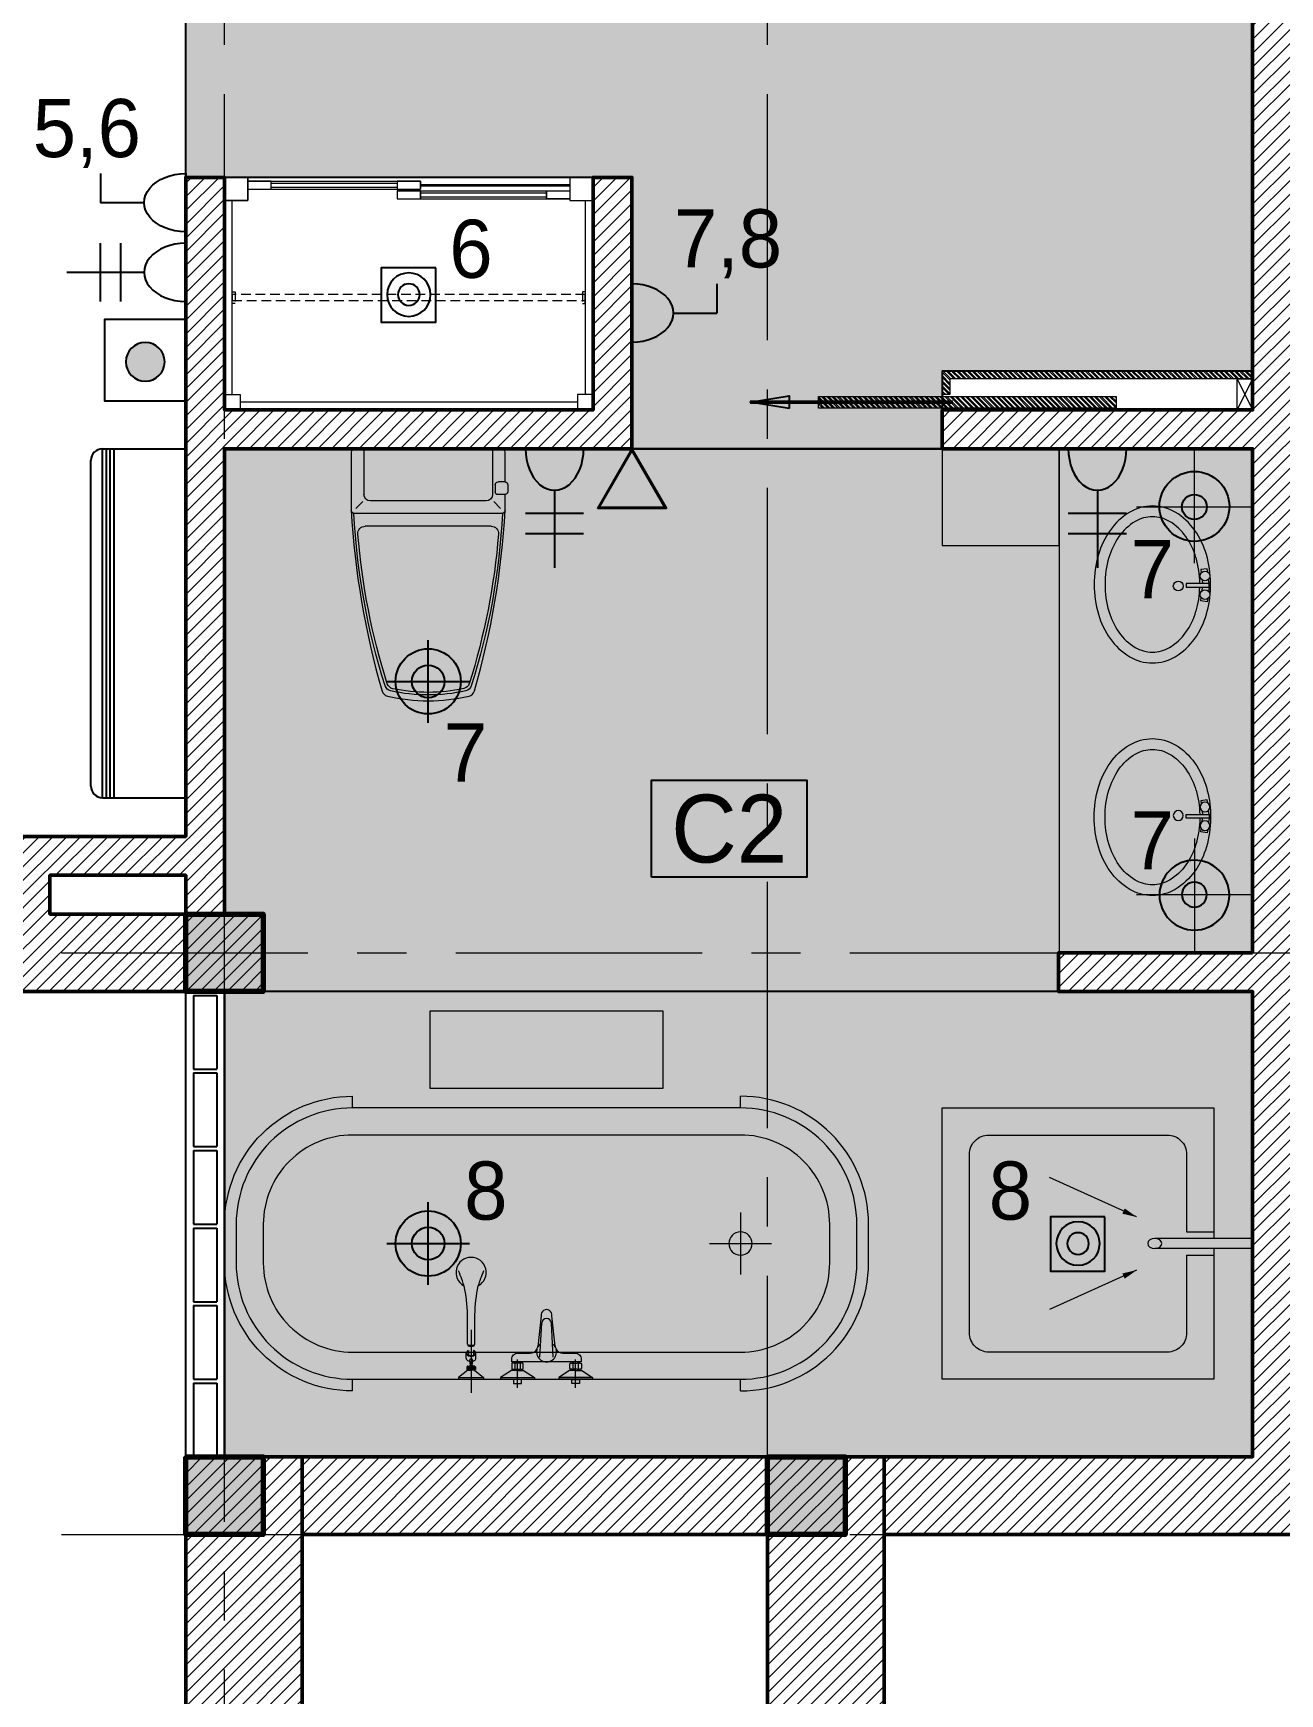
# Model space of a CAD drawing. Header units: inches. Extents: x 88947 to 296847, y 35049 to 161062.
# Drawn here: x 99655 to 102868, y 63296 to 67579 of the extents above; entities that cross this region are included whole.
import ezdxf
from ezdxf.enums import TextEntityAlignment as Align

# ---------------------------------------------------------------- set-up
doc = ezdxf.new("R2010")
doc.units = ezdxf.units.IN
doc.header["$MEASUREMENT"] = 0
for name, pattern in [('ACAD_ISO03W100', [30, 12, -18]), ('CENTER', [50.8, 31.75, -6.35, 6.35, -6.35]), ('HIDDEN', [0.375, 0.25, -0.125])]:
    doc.linetypes.add(name, pattern=pattern)
for name, color, linetype, lineweight in [('A-Dims', 145, 'Continuous', 25), ('A-Text', 30, 'Continuous', 9), ('DIM', 7, 'Continuous', 25), ('DO', 4, 'Continuous', 25), ('HACTH', 8, 'Continuous', 5), ('HATCH', 8, 'Continuous', 5), ('KHUNG 1', 6, 'Continuous', 70), ('KY HIEU', 4, 'Continuous', 25), ('mb$0$CUA', 42, 'Continuous', 20), ('mb$0$HATCH', 69, 'Continuous', 15), ('Net thay', 3, 'Continuous', 25), ('TRUC', 252, 'ACAD_ISO03W100', 13), ('TUONG', 4, 'Continuous', 50), ('vdung', 56, 'Continuous', 9)]:
    doc.layers.add(name, color=color, linetype=linetype, lineweight=lineweight)
doc.layers.add('E-socket', color=1, linetype='Continuous')
doc.styles.add('FRANKO', font='VFRANKO.TTF')
doc.styles.add('VNI-HELVE-CONDENSE', font='VNARIAL.TTF', dxfattribs={"width": 0.7})
doc.dimstyles.new('TAS-50', dxfattribs={"dimscale": 25, "dimtxt": 2.5, "dimasz": 0.7, "dimexe": 1.5, "dimexo": 1.5, "dimgap": 0.8, "dimtad": 1, "dimdec": 0, "dimzin": 3, "dimdsep": 46, "dimtxsty": 'VNI-HELVE-CONDENSE', "dimblk": 'TICK', "dimcen": 2.5, "dimclrt": 71, "dimazin": 2, "dimtfac": 0.75, "dimtdec": 0, "dimtix": 1, "dimtmove": 2, "dimatfit": 2, "dimldrblk": 'TICK123', "dimfxl": 1.5, "dimtolj": 1, "dimtzin": 0, "dimarcsym": 0})
doc.dimstyles.new('TL100', dxfattribs={"dimscale": 0, "dimtxt": 250, "dimasz": 200, "dimexe": 100, "dimexo": 100, "dimgap": 100, "dimtad": 1, "dimdec": 0, "dimzin": 0, "dimdsep": 46, "dimtxsty": 'VNI-HELVE-CONDENSE', "dimblk": 'ARCHTICK', "dimcen": -6, "dimdle": 10, "dimclrd": 253, "dimclre": 256, "dimclrt": 256, "dimadec": 0, "dimazin": 0, "dimtfac": 0.005, "dimtdec": 0, "dimtix": 1, "dimtmove": 2, "dimatfit": 3, "dimldrblk": 'CLOSEDBLANK', "dimfxl": 1, "dimtolj": 1, "dimtzin": 0, "dimlwd": -1, "dimarcsym": 0})

# ---------------------------------------------------------------- blocks, each defined once
blk = doc.blocks.new('A$C03A4483D')
at = {"layer": 'HATCH'}
h = blk.add_hatch(dxfattribs=at)
h.set_pattern_fill('ANSI31', color=256, scale=200, style=0)
h.set_pattern_definition([(45, (1e-08, -1500), (-17.6777, 17.6777), [])])
h.paths.add_polyline_path([(200, -2000), (-100, -2000), (-100, -1200), (200, -1200)])
h = blk.add_hatch(dxfattribs=at)
h.set_pattern_fill('ANSI31', color=256, scale=200, style=0)
h.set_pattern_definition([(45, (1500, -1500), (-17.6777, 17.6777), [])])
h.paths.add_polyline_path([(1700, -2000), (1400, -2000), (1400, -1200), (1700, -1200)])
h = blk.add_hatch(dxfattribs=at)
h.set_pattern_fill('ANSI31', color=256, scale=200, style=0)
h.set_pattern_definition([(45, (3500, -1500), (-17.6777, 17.6777), [])])
h.paths.add_polyline_path([(3700, -2000), (4000, -2000), (4000, -1200), (3700, -1200)])
h = blk.add_hatch(dxfattribs=at)
h.set_pattern_fill('ANSI31', color=256, scale=200, style=0)
h.set_pattern_definition([(135, (5400, -1500), (17.6777, 17.6777), [])])
h.paths.add_polyline_path([(5200, -2000), (5500, -2000), (5500, -1200), (5200, -1200)])
at = {"layer": 'KHUNG 1'}
for points in [[(-100, -1200), (100, -1200), (100, -1400), (-100, -1400)], [(1400, -1200), (1600, -1200), (1600, -1400), (1400, -1400)], [(3800, -1200), (4000, -1200), (4000, -1400), (3800, -1400)], [(4000, -1200), (3800, -1200), (3800, -1400), (4000, -1400)], [(5500, -1200), (5300, -1200), (5300, -1400), (5500, -1400)]]:
    blk.add_lwpolyline(points, close=True, dxfattribs=at)
for points in [[(-100, -1400), (100, -1400), (-100, -1200), (100, -1200)], [(1400, -1400), (1600, -1400), (1400, -1200), (1600, -1200)], [(3800, -1400), (4000, -1400), (3800, -1200), (4000, -1200)], [(4000, -1400), (3800, -1400), (4000, -1200), (3800, -1200)], [(5500, -1400), (5300, -1400), (5500, -1200), (5300, -1200)]]:
    blk.add_solid(points, dxfattribs=at)
at = {"layer": 'TUONG'}
for points in [[(200, -2000), (-100, -2000), (-100, -1200), (200, -1200)], [(1700, -2000), (1400, -2000), (1400, -1200), (1700, -1200)], [(3700, -2000), (4000, -2000), (4000, -1200), (3700, -1200)], [(5200, -2000), (5500, -2000), (5500, -1200), (5200, -1200)]]:
    blk.add_lwpolyline(points, close=True, dxfattribs=at)
blk = doc.blocks.new('vtt2')
for p, q in [((-10.1, 0), (10.1, 0)), ((10.1, 0), (10.1, -10.1)), ((139.9, 0), (139.9, -10.1)), ((160.1, 0), (139.9, 0)), ((-43.6, -15.6), (-43.6, -11)), ((-43.6, -11), (43.6, -11)), ((-15.7, -33.5), (-43.6, -15.6)), ((-43.6, -15.6), (43.6, -15.6)), ((0, -33.5), (-15.7, -33.5)), ((-14.8, -50.8), (-14.8, -38.7)), ((-13, -36.7), (-13.6, -33.5)), ((-12.8, -36.7), (-9.6, -36.7)), ((10.1, -10.1), (-10.1, -10.1)), ((-6.9, -52.1), (-6.9, -37.3)), ((-4.3, -36.7), (4.3, -36.7)), ((0, -33.5), (15.7, -33.5)), ((6.9, -52.1), (6.9, -37.3)), ((9.6, -36.7), (12.8, -36.7)), ((13, -36.7), (13.6, -33.5)), ((14.8, -38.7), (14.8, -50.8)), ((15.7, -33.5), (43.6, -15.6)), ((43.6, -15.6), (43.6, -11)), ((106.4, -15.6), (106.4, -11)), ((193.6, -11), (106.4, -11)), ((134.3, -33.5), (106.4, -15.6)), ((193.6, -15.6), (106.4, -15.6)), ((150, -33.5), (134.3, -33.5)), ((135.2, -38.7), (135.2, -50.8)), ((137, -36.7), (136.4, -33.5)), ((140.4, -36.7), (137.2, -36.7)), ((139.9, -10.1), (160.1, -10.1)), ((143.1, -52.1), (143.1, -37.3)), ((154.3, -36.7), (145.7, -36.7)), ((150, -33.5), (165.7, -33.5)), ((156.9, -52.1), (156.9, -37.3)), ((162.8, -36.7), (159.6, -36.7)), ((163, -36.7), (163.6, -33.5)), ((164.8, -50.8), (164.8, -38.7)), ((165.7, -33.5), (193.6, -15.6)), ((193.6, -15.6), (193.6, -11)), ((237.1, -15.3), (237.1, -11)), ((301.9, -11), (237.1, -11)), ((260.9, -34.8), (237.1, -15.3)), ((301.9, -15.3), (237.1, -15.3)), ((280.5, -36.6), (258.5, -36.6)), ((258.5, -43.3), (258.5, -36.6)), ((260.9, -34.8), (269.5, -34.8)), ((278.1, -34.8), (269.5, -34.8)), ((278.1, -34.8), (301.9, -15.3)), ((280.5, -43.3), (280.5, -36.6)), ((301.9, -15.3), (301.9, -11)), ((-9.1, -55.9), (-9.1, -52.7)), ((4.3, -52.8), (-4.3, -52.8)), ((9.1, -55.9), (9.1, -52.7)), ((12.8, -52.8), (9.6, -52.8)), ((57.9, -68.1), (62.6, -155.9)), ((92.1, -68.1), (87.4, -155.9)), ((137.2, -52.8), (140.4, -52.8)), ((140.9, -55.9), (140.9, -52.7)), ((145.7, -52.8), (154.3, -52.8)), ((159.1, -55.9), (159.1, -52.7)), ((257, -65), (257, -78.4)), ((258.5, -43.3), (280.5, -43.3)), ((260.9, -45.1), (269.5, -45.1)), ((265.7, -59.9), (267.2, -47.3)), ((278.1, -45.1), (269.5, -45.1)), ((273.3, -59.9), (271.8, -47.3)), ((282, -65), (282, -78.4))]:
    blk.add_line(p, q)
at = {"linetype": 'Continuous'}
for p, q in [((0, 10.9), (0, -62.4)), ((150, 10.9), (150, -62.4)), ((269.5, -138.3), (269.5, 24)), ((259.5, -43.3), (259.5, -36.6)), ((260.5, -43.3), (260.5, -36.6)), ((261.5, -43.3), (261.5, -36.6)), ((262.5, -43.3), (262.5, -36.6)), ((263.5, -43.3), (263.5, -36.6)), ((264.5, -43.3), (264.5, -36.6)), ((265.5, -43.3), (265.5, -36.6)), ((266.5, -43.3), (266.5, -36.6)), ((267.5, -43.3), (267.5, -36.6)), ((268.5, -43.3), (268.5, -36.6)), ((269.5, -43.3), (269.5, -36.6)), ((270.5, -43.3), (270.5, -36.6)), ((271.5, -43.3), (271.5, -36.6)), ((272.5, -43.3), (272.5, -36.6)), ((273.5, -43.3), (273.5, -36.6)), ((274.5, -43.3), (274.5, -36.6)), ((275.5, -43.3), (275.5, -36.6)), ((276.5, -43.3), (276.5, -36.6)), ((277.5, -43.3), (277.5, -36.6)), ((278.5, -43.3), (278.5, -36.6)), ((279.5, -43.3), (279.5, -36.6)), ((262.9, -85.1), (262.9, -73.3)), ((276.1, -85.1), (276.1, -73.3))]:
    blk.add_line(p, q, dxfattribs=at)
for points in [[(-10.1, -10.1), (-10.1, 0)], [(160.1, -10.1), (160.1, 0)]]:
    blk.add_lwpolyline(points)
for points in [[(-9.6, -52.8), (-12.8, -52.8, -0.414214), (-14.8, -50.8)], [(52.9, -94.7, -0.076151), (50, -87.5, 0.253452), (33.2, -78.4), (1.3, -78.4, -0.414214), (-14.7, -62.4), (-14.7, -55.9), (164.7, -55.9), (164.7, -62.4, -0.414214), (148.7, -78.4), (116.8, -78.4, 0.253452), (100, -87.5, -0.076151), (97.1, -94.7)], [(159.6, -52.8), (162.8, -52.8, 0.414214), (164.8, -50.8)], [(266, -57.5, 0.018576), (264.5, -57.8, 0.076901), (260.7, -59.4, 0.107156), (257.9, -62.2, 0.146395), (257, -65, 0.146395)], [(269.5, -70.5, 0.063925), (264.5, -71.2, 0.076901), (260.7, -72.8, 0.107156), (257.9, -75.6, 0.146395), (257, -78.4, 0.146395), (257.9, -81.2, 0.107156), (260.7, -83.9, 0.045668), (262.9, -85.1, 0.063925)], [(276.1, -85.1, 0.045668), (278.3, -83.9, 0.107156), (281.1, -81.2, 0.146395), (282, -78.4, 0.146395), (281.1, -75.6, 0.107156), (278.3, -72.8, 0.076901), (274.5, -71.2, 0.063925), (269.5, -70.5, 0.063925)], [(282, -65, 0.146395), (281.1, -62.2, 0.107156), (278.3, -59.4, 0.076901), (274.5, -57.8, 0.018576), (273, -57.5, 0.063925)], [(53.1, -96.3), (61.4, -174.7, 1.184895), (88.6, -174.7), (97, -94.9)], [(261.6, -99.8, 0.24616), (259.5, -102.6), (259.5, -176.9, -0.04738), (251, -252.2, 3.957386), (288, -252.2, -0.04738), (279.5, -176.9), (279.5, -102.6, 0.182299), (278.2, -100.3, 0.036518), (277.4, -96.9, 0.144549), (261.6, -96.9, 0.036518), (260.8, -100.3)]]:
    blk.add_lwpolyline(points, format="xyb")
for points in [[(269.5, -72, 0.063925), (264.9, -72.6, 0.076901), (261.5, -74.1, 0.107156), (259.1, -76.4, 0.146395), (258.5, -78.4, 0.146395), (259.1, -80.3, 0.107156), (261.5, -82.7, 0.033209), (262.9, -83.4, 0.063925)], [(276.1, -83.4, 0.033209), (277.5, -82.7, 0.107156), (279.9, -80.3, 0.146395), (280.5, -78.4, 0.146395), (279.9, -76.4, 0.107156), (277.5, -74.1, 0.076901), (274.1, -72.6, 0.063925), (269.5, -72, 0.063925)]]:
    blk.add_lwpolyline(points, format="xyb", dxfattribs=at)
for centre, radius, start, end in [((-12.8, -38.7), 2, 90, 180), ((-22.8, -97.2), 61.9, 75.1734, 77.7048), ((8.9, -97.2), 61.9, 102.2952, 104.8266), ((-8.9, -97.2), 61.9, 75.1734, 77.7048), ((22.8, -97.2), 61.9, 102.2952, 104.8266), ((12.8, -38.7), 2, 0, 90), ((137.2, -38.7), 2, 90, 180), ((127.2, -97.2), 61.9, 75.1734, 77.7048), ((158.9, -97.2), 61.9, 102.2952, 104.8266), ((141.1, -97.2), 61.9, 75.1734, 77.7048), ((172.8, -97.2), 61.9, 102.2952, 104.8266), ((162.8, -38.7), 2, 0, 90), ((261.3, -36.3), 1.64, 104.0487, 187.5065), ((277.7, -36.3), 1.64, 352.4935, 75.9513), ((-22.8, 7.7), 61.9, 282.2952, 284.8266), ((8.9, 7.7), 61.9, 255.1734, 257.7048), ((-8.9, 7.7), 61.9, 282.2952, 284.8266), ((22.8, 7.7), 61.9, 255.1734, 257.7048), ((12.8, -50.8), 2, 270, 0), ((75, -81.6), 25.7, 346.8148, 193.1852), ((137.2, -50.8), 2, 180, 270), ((127.2, 7.7), 61.9, 282.2952, 284.8266), ((158.9, 7.7), 61.9, 255.1734, 257.7048), ((141.1, 7.7), 61.9, 282.2952, 284.8266), ((172.8, 7.7), 61.9, 255.1734, 257.7048), ((261.3, -43.6), 1.64, 172.4935, 255.9513), ((269.1, -43.3), 4.42, 204.1816, 274.5789), ((268, -60.2), 2.4, 173.0536, 247.3092), ((269.5, -56.7), 6.2, 247.3092, 292.6908), ((269.9, -43.3), 4.42, 265.4211, 335.8184), ((271, -60.2), 2.4, 292.6908, 6.9464), ((277.7, -43.6), 1.64, 284.0487, 7.5065), ((75, -81.6), 25.7, 210.604, 233.5986), ((33.2, -98.4), 20, 6.0147, 10.6781), ((75, -81.6), 25.7, 306.4014, 329.396), ((116.8, -98.4), 20, 169.3219, 173.9853), ((269.5, -126.6), 28, 73.5498, 106.4502), ((275.8, -103.2), 3.78, 49.8361, 63.8259), ((75, -155.3), 12.4, 183.071, 356.929), ((31.2, -193.6), 227.5, 340.6929, 344.5981), ((-141.1, -169.6), 400.7, 347.8411, 348.1128), ((680.1, -169.6), 400.7, 191.8872, 192.1589), ((507.8, -193.6), 227.5, 195.4019, 199.3071), ((-23251, 9104.2), 25297.4, 338.19981, 338.25273), ((23790, 9104.2), 25297.4, 201.74727, 201.80019)]:
    blk.add_arc(centre, radius, start, end)
blk = doc.blocks.new('A$C3CB60EA6')
at = {"layer": 'HACTH'}
for points in [[(-1550, -520), (-1550, -680)], [(-1470, -600), (-1630, -600)]]:
    blk.add_lwpolyline(points, dxfattribs=at)
blk.add_circle((-1550, -600), 30, dxfattribs=at)
at = {"layer": 'vdung'}
for points in [[(-1550, -980, -0.414214), (-1880, -650), (-1880, -550, -0.414214), (-1550, -220)], [(-550, -980, 0.414214), (-220, -650), (-220, -550, 0.414214), (-550, -220)]]:
    blk.add_lwpolyline(points, format="xyb", dxfattribs=at)
for points in [[(-1550, -250), (-550, -250, -0.414214), (-250, -550), (-250, -650, -0.414214), (-550, -950), (-1550, -950, -0.414214), (-1850, -650), (-1850, -550, -0.414214)], [(-1550, -320), (-550, -320, -0.414214), (-320, -550), (-320, -650, -0.414214), (-550, -880), (-1550, -880, -0.414214), (-1780, -650), (-1780, -550, -0.414214)]]:
    blk.add_lwpolyline(points, format="xyb", close=True, dxfattribs=at)
for points in [[(-1550, -250), (-1550, -220)], [(-1550, -250), (-1550, -250)], [(-550, -250), (-550, -220)], [(-550, -250), (-550, -250)], [(-1550, -980), (-1550, -950)], [(-550, -980), (-550, -950)]]:
    blk.add_lwpolyline(points, dxfattribs=at)
at = {"layer": 'vdung', "xscale": -1, "rotation": 180}
blk.add_blockref('vtt2', (-1125, -961), dxfattribs=at)
blk = doc.blocks.new('TICK')
at = {"layer": 'A-Dims', "color": 1}
for p, q in [((-2, 0), (2, 0)), ((0, 1.5), (0, -1.5))]:
    blk.add_line(p, q, dxfattribs=at)
at = {"layer": 'A-Dims', "color": 1, "const_width": 0.788}
blk.add_lwpolyline([(-0.33, -0.35), (0.38, 0.38)], dxfattribs=at)
at = {"layer": 'A-Dims', "color": 1, "const_width": 0.394}
for points in [[(0.24, 0.52, -0.414214), (0.52, 0.52, -1)], [(0.52, 0.52, -0.414214), (0.52, 0.24, -1)], [(-0.47, -0.21, 0.414214), (-0.47, -0.49, 1)], [(-0.47, -0.49, 0.414214), (-0.19, -0.49, 1)]]:
    blk.add_lwpolyline(points, format="xyb", dxfattribs=at)
blk = doc.blocks.new('TICK123')
at = {"layer": 'A-Dims', "color": 1}
blk.add_lwpolyline([(0.05, 0, 0, 0.84, 0), (-2.11, 0, 8.4, 8.4, 0)], format="xyseb", dxfattribs=at)
blk = doc.blocks.new('WC05_P')
for p, q in [((-163.4, 541.6), (-163.4, 400.6)), ((233.6, 541.6), (233.6, 400.6)), ((-210.4, 430.1), (-210.4, 409.1)), ((-202.4, 439.1), (-180.4, 439.1)), ((-171.4, 430.1), (-171.4, 409.1)), ((-202.4, 400.1), (-180.4, 400.1)), ((-166.9, 378.6), (-188.2, 357.3)), ((-143.4, 380.6), (213.6, 380.6)), ((237.1, 378.6), (258.4, 357.3)), ((-192.4, 341.6), (262.6, 341.6)), ((-159.3, 302.6), (229.5, 302.6))]:
    blk.add_line(p, q)
blk.add_lwpolyline([(-202.4, 439.1), (-202.4, 531.6, -0.414214), (-192.4, 541.6), (262.6, 541.6, -0.414214), (272.6, 531.6), (272.6, 351.6, -0.056436), (177.5, -206.3, -0.271858), (161, -222, -0.114547), (-90.9, -221.9, -0.271578), (-107.4, -206.2, -0.056423), (-202.4, 351.6), (-202.4, 400.1)], format="xyb")
for centre, radius, start, end in [((-201.3, 430.1), 9.11, 96.9667, 179.7014), ((-180.4, 430.1), 9, 0, 90), ((-201.3, 409.2), 9.12, 180.3051, 262.9578), ((-180.4, 409.1), 9, 270, 0), ((-143.4, 400.6), 20, 180, 270), ((213.6, 400.6), 20, 270, 0), ((-192.4, 351.6), 10, 180, 270), ((1906, 447.2), 2102.6, 182.8743, 197.6554), ((-1835.8, 447.2), 2102.6, 342.3446, 357.1257), ((262.6, 351.6), 10, 270, 0), ((-159.3, 280.1), 22.5, 90, 184.6246), ((1905.9, 447.2), 2094.5, 184.6245, 197.5277), ((-1835.8, 447.2), 2094.6, 342.464, 355.3754), ((229.5, 280.1), 22.5, 355.3754, 90), ((-76.1, -183.7), 22.5, 197.6554, 257.5059), ((-69.9, -176.8), 22.5, 197.5277, 258.1005), ((35.7, 324.3), 534.7, 258.1005, 281.7373), ((139.9, -177.1), 22.5, 281.7373, 342.464), ((146.2, -183.7), 22.5, 282.4941, 342.3446), ((35.1, 318), 536.4, 257.5059, 282.4941)]:
    blk.add_arc(centre, radius, start, end)
blk = doc.blocks.new('_ArchTick')
at = {"color": 0, "linetype": 'ByBlock', "const_width": 0.15}
blk.add_lwpolyline([(-0.5, -0.5), (0.5, 0.5)], dxfattribs=at)
blk = doc.blocks.new('A$C39FB06DE')
for p, q in [((-950, 540), (-950, 600)), ((-950, 600), (0, 600)), ((-890, 540), (-890, 600)), ((-60, 600), (-60, 540)), ((0, 600), (0, 540)), ((-890, 590), (-445, 590)), ((-890, 570), (-445, 570)), ((-830, 570), (-830, 590)), ((-830, 585), (-505, 585)), ((-830, 575), (-505, 575)), ((-505, 590), (-505, 570)), ((-505, 565), (-60, 565)), ((-505, 565), (-505, 545)), ((-445, 590), (-445, 570)), ((-445, 582), (-60, 582)), ((-445, 580), (-60, 580)), ((-445, 578), (-60, 578)), ((-445, 565), (-445, 545)), ((-445, 560), (-120, 560)), ((-120, 565), (-120, 545)), ((-950, 0), (-950, 540)), ((-950, 540), (-890, 540)), ((-930, 40), (-930, 540)), ((-505, 545), (-60, 545)), ((-445, 550), (-120, 550)), ((-30, 540), (0, 540)), ((-20, 540), (-20, 40)), ((0, 540), (0, 0)), ((-950, 40), (-910, 40)), ((0, 0), (-950, 0)), ((-910, 40), (-910, 0)), ((-40, 20), (-910, 20)), ((0, 40), (-40, 40)), ((-40, 40), (-40, 0))]:
    blk.add_line(p, q)
for points in [[(-890, 540), (-950, 540), (-950, 600), (-890, 600)], [(-60, 540), (0, 540), (0, 600), (-60, 600)], [(-830, 590), (-890, 590), (-890, 570), (-830, 570)], [(-505, 570), (-445, 570), (-445, 590), (-505, 590)], [(-445, 565), (-505, 565), (-505, 545), (-445, 545)], [(-120, 565), (-60, 565), (-60, 545), (-120, 545)]]:
    blk.add_lwpolyline(points, close=True)
at = {"linetype": 'HIDDEN', "ltscale": 100}
for points in [[(-930, 305), (-922.5, 305), (-922.5, 275), (-930, 275)], [(-20, 305), (-27.5, 305), (-27.5, 275), (-20, 275)], [(-930, 297.5), (-930, 282.5), (-20, 282.5), (-20, 297.5)]]:
    blk.add_lwpolyline(points, close=True, dxfattribs=at)
blk = doc.blocks.new('tivi')
h = blk.add_hatch(color=6)
edge = h.paths.add_edge_path()
edge.add_arc((-0.7, 134.3), 66.8, 0, 360)
blk.add_lwpolyline([(-139.8, 279.4), (139.8, 279.4), (139.8, 0), (-139.8, 0)], close=True)
at = {"color": 6}
blk.add_circle((-0.7, 134.3), 66.8, dxfattribs=at)
blk = doc.blocks.new('S-2')
at = {"layer": 'E-socket', "linetype": 'Continuous', "ltscale": 50}
for p, q in [((0, 107.1), (0, 306.7)), ((-75, 219.4), (75, 219.4)), ((-75, 166.9), (75, 166.9)), ((-75, 0), (75, 0))]:
    blk.add_line(p, q, dxfattribs=at)
blk.add_ellipse((0, 0), major_axis=(0, 107.1), ratio=0.7, start_param=4.712389, end_param=7.853982, dxfattribs=at)
blk = doc.blocks.new('$d_57')
for p, q in [((-450, 214.5), (450, 214.5)), ((-450, 214.5), (-450, 0)), ((-420, 244.5), (420, 244.5)), ((450, 214.5), (450, 0)), ((-450, 204.5), (450, 204.5)), ((-450, 194.5), (450, 194.5)), ((-450, 184.5), (450, 184.5)), ((-450, 0), (450, 0))]:
    blk.add_line(p, q)
for centre, start, end in [((-420, 214.5), 90, 180), ((420, 214.5), 0, 90)]:
    blk.add_arc(centre, 30, start, end)
blk.add_attdef('TENDIEN', (-248, 342.2), '', height=70)
blk = doc.blocks.new('CP1')
blk.add_lwpolyline([(-86.9, 86), (89.2, 86), (89.2, -88.5), (-86.9, -88.5)], close=True)
for radius in [70, 35]:
    blk.add_circle((0, 0), radius)
blk = doc.blocks.new('A$C1AF9580B')
at = {"layer": 'DO'}
for centre, radius in [((0, 1.3), 90.1), ((0, 0), 32.1)]:
    blk.add_circle(centre, radius, dxfattribs=at)
at = {"layer": 'HACTH'}
for points in [[(0, -144.8), (0, 144.8)], [(-149.3, 0), (149.3, 0)]]:
    blk.add_lwpolyline(points, dxfattribs=at)
blk = doc.blocks.new('A$C6FFC3A46')
at = {"layer": 'DO', "ltscale": 5}
for p, q in [((0, -106.6), (0, 106.6)), ((-106.6, 0), (106.6, 0))]:
    blk.add_line(p, q, dxfattribs=at)
for major_axis, start_param, end_param in [((84, 0), -0.000109, 6.283076), ((-42, 0), 3.14210923900696, 9.425294546186546)]:
    blk.add_ellipse((0, 0), major_axis=major_axis, ratio=1, start_param=start_param, end_param=end_param, dxfattribs=at)
blk = doc.blocks.new('P')
at = {"linetype": 'Continuous', "ltscale": 2}
for p, q in [((0, 0), (307.9, 177.8)), ((307.9, -177.8), (307.9, 177.8)), ((8.9, 0), (303.5, 170.1)), ((303.5, -170.1), (303.5, 170.1)), ((0, 0), (307.9, -177.8)), ((8.9, 0), (303.5, -170.1))]:
    blk.add_line(p, q, dxfattribs=at)
blk = doc.blocks.new('C DDFFG')
for p, q in [((1786473.1, 1255891.7), (1786475.7, 1255913.5)), ((1786475.7, 1255913.5), (1786486.7, 1255912.2)), ((1786522.2, 1255885.8), (1786522.2, 1255963.2)), ((1786522.2, 1255963.2), (1786535, 1255963.2)), ((1786535, 1255963.2), (1786535, 1255885.8)), ((1786581.5, 1255913.5), (1786570.5, 1255912.2)), ((1786584.2, 1255891.7), (1786581.5, 1255913.5)), ((1786483.7, 1255890.4), (1786473.1, 1255891.7)), ((1786522.2, 1255885.8), (1786507.8, 1255887.5)), ((1786510, 1255909.4), (1786522.2, 1255907.9)), ((1786536.1, 1255880.6), (1786521.8, 1255880.4)), ((1786535, 1255885.8), (1786522.2, 1255885.8)), ((1786547.3, 1255909.4), (1786535, 1255907.9)), ((1786535, 1255885.8), (1786549.4, 1255887.5)), ((1786573.6, 1255890.4), (1786584.2, 1255891.7))]:
    blk.add_line(p, q)
at = {"extrusion": (0, 0, -1)}
for centre, major_axis, start_param, end_param in [((1786502.2, 1255993.2), (-196.6, 196.6), 0.174672, 0.503187), ((1786525.9, 1255911.7), (-256.6, 256.6), 0.503187, 0.785398), ((1786525.9, 1255911.7), (-256.6, -256.6), 2.356194, 2.638405), ((1786549.5, 1255993.2), (-196.6, -196.6), 2.638405, 2.96692), ((1786466.1, 1256044.9), (-152, -152), 1.319717, 1.745469), ((1786502.2, 1255993.2), (-170.6, -170.6), 1.745469, 2.073984), ((1786525.9, 1255911.7), (-230.7, 230.7), 0.503187, 0.785398), ((1786525.9, 1255911.7), (-230.7, -230.7), 2.356194, 2.638405), ((1786549.5, 1255993.2), (-170.6, 170.6), 1.067609, 1.396124), ((1786585.7, 1256044.9), (-152, 152), 1.396124, 1.821875), ((1786410.9, 1256077.5), (-106.7, 106.7), -0.785398, -0.251079), ((1786466.1, 1256044.9), (-126.1, 126.1), -0.251079, 0.174672), ((1786585.7, 1256044.9), (-126.1, -126.1), 2.96692, 3.392672), ((1786640.8, 1256077.5), (-106.7, 106.7), 1.821875, 2.356194), ((1786410.9, 1256077.5), (-80.8, 80.8), -0.785398, -0.251079), ((1786640.8, 1256077.5), (-80.8, 80.8), 1.821875, 2.356194), ((1786410.9, 1256077.5), (-106.7, 106.7), -1.319717, -0.785398), ((1786410.9, 1256077.5), (-80.8, -80.8), 0.251079, 0.785398), ((1786640.8, 1256077.5), (-80.8, 80.8), 2.356194, 2.890514), ((1786640.8, 1256077.5), (-106.7, -106.7), 3.926991, 4.46131), ((1786466.1, 1256110.1), (-152, 152), 4.537717, 4.963468), ((1786466.1, 1256110.1), (-126.1, 126.1), 4.537717, 4.963468), ((1786531.2, 1255990), (-11.9, 11.9), -0.785398, 5.497787), ((1786585.7, 1256110.1), (-126.1, -126.1), 4.46131, 4.887061), ((1786585.7, 1256110.1), (-152, -152), 4.46131, 4.887061), ((1786502.2, 1256161.8), (-196.6, 196.6), 4.209202, 4.537717), ((1786502.2, 1256161.8), (-170.6, 170.6), 4.209202, 4.537717), ((1786525.9, 1256243.3), (-230.7, -230.7), 5.508997, 5.779998), ((1786497, 1255899.6), (-11.5, -11.5), 0.785398, 7.068583), ((1786525.9, 1256243.3), (-230.7, -230.7), 5.215576, 5.46972), ((1786560.2, 1255899.6), (-11.5, -11.5), 0.785398, 7.068583), ((1786549.5, 1256161.8), (-170.6, -170.6), 4.887061, 5.215576), ((1786549.5, 1256161.8), (-196.6, -196.6), 4.887061, 5.215576), ((1786525.9, 1256243.3), (-256.6, -256.6), 5.508997, 5.779998), ((1786525.9, 1256243.3), (-256.6, -256.6), 5.215576, 5.46972)]:
    blk.add_ellipse(centre, major_axis=major_axis, ratio=1, start_param=start_param, end_param=end_param, dxfattribs=at)
blk = doc.blocks.new('CONGTAC')
at = {"layer": 'E-socket', "linetype": 'Continuous', "ltscale": 50}
for p, q in [((-322781.1, 76005.1), (-322931.1, 76005.1)), ((-322856.1, 75897.9), (-322856.1, 75785.7)), ((-322781.1, 75785.7), (-322856.1, 75785.7))]:
    blk.add_line(p, q, dxfattribs=at)
blk.add_ellipse((-322856.1, 76005.1), major_axis=(0, -107.1), ratio=0.7, start_param=4.712389, end_param=7.853982, dxfattribs=at)
blk = doc.blocks.new('syb-floor')
at = {"linetype": 'Continuous'}
blk.add_lwpolyline([(-4.786, -2.5), (-4.786, 2.5), (3.216, 2.5), (3.216, -2.5)], close=True, dxfattribs=at)
blk.add_attdef('SYB-FLOOR', text='', height=2.5, dxfattribs=at).set_placement((-0.785, 0), align=Align.MIDDLE_CENTER)
blk = doc.blocks.new('A$C6CE5165B')
at = {"layer": 'vdung', "ltscale": 0.5}
for points in [[(100, -613), (100, -950), (800, -950), (800, -250), (100, -250), (100, -587)], [(170, -570), (100, -570)], [(170, -630), (100, -630)]]:
    blk.add_lwpolyline(points, dxfattribs=at)
blk.add_lwpolyline([(170, -630), (170, -830, 0.414214), (220, -880), (680, -880, 0.414214), (730, -830), (730, -370, 0.414214), (680, -320), (220, -320, 0.414214), (170, -370), (170, -570)], format="xyb", dxfattribs=at)
at = {"layer": 'vdung'}
for points in [[(0, -587), (252.1, -587)], [(0, -613), (252.1, -613)]]:
    blk.add_lwpolyline(points, dxfattribs=at)
blk.add_ellipse((252.1, -600), major_axis=(18.1, 0), ratio=0.718808, dxfattribs=at)
at = {"layer": 'HACTH'}
for points in [[(299, -531.4), (523.7, -429.8)], [(299, -668.6), (523.7, -770.2)]]:
    blk.add_leader(points, dimstyle='TAS-50', override={"dimgap": 0.8, "dimtad": 0}, dxfattribs=at)

msp = doc.modelspace()

# ---------------------------------------------------------------- hatches: boundary and pattern name
at = {"layer": 'HACTH'}
h = msp.add_hatch(dxfattribs=at)
h.set_pattern_fill('DOTS', color=256, scale=500, style=0)
h.set_pattern_definition([(0, (100047.74, 66606.807), (15.625, 31.25), [0, -31.25])])
h.paths.add_polyline_path([(100047.7, 70106.8), (101647.7, 70106.8), (101647.7, 68406.8), (102797.7, 68406.8), (102797.7, 66706.8), (101997.7, 66706.8), (101997.7, 66606.8), (101997.7, 66506.8), (101197.7, 66506.8), (101197.7, 67206.8), (100047.7, 67206.8)])
h.paths.add_polyline_path([(100447.7, 68806.8), (101247.7, 68806.8), (101247.7, 69606.8), (100447.7, 69606.8)], flags=16)
h = msp.add_hatch(dxfattribs=at)
h.set_pattern_fill('ANSI31', color=256, scale=200, style=0)
h.set_pattern_definition([(45, (101847.74, 63606.807), (-17.67767, 17.67767), [])])
h.paths.add_polyline_path([(102797.7, 65206.8), (102797.7, 66506.8), (101997.7, 66506.8), (101997.7, 66606.8), (102098.4, 66606.8), (102097.7, 66606.8), (102797.7, 66606.8), (102797.7, 67806.8), (102797.7, 68406.8), (102747.7, 68406.8), (102747.7, 68506.8), (102947.7, 68506.8), (102947.7, 68406.8), (102897.7, 68406.8), (102897.7, 67806.8), (102897.7, 66606.8), (103597.7, 66606.8), (103597.1, 66606.8), (103697.7, 66606.8), (103697.7, 66506.8), (102897.7, 66506.8), (102897.7, 65206.8), (103397.7, 65206.8), (103397.7, 65106.8), (102897.7, 65106.8), (102897.7, 63906.8), (103847.7, 63906.8), (103847.7, 63706.8), (101847.7, 63706.8), (101847.7, 63906.8), (102797.7, 63906.8), (102797.7, 65106.8), (102297.7, 65106.8), (102297.7, 65206.8)])
h = msp.add_hatch(dxfattribs=at)
h.set_pattern_fill('ANSI31', color=256, scale=200, style=0)
h.set_pattern_definition([(45, (99197.74, 64856.807), (-17.67767, 17.67767), [])])
h.paths.add_polyline_path([(99597.7, 65306.8), (99597.7, 65506.8), (100047.7, 65506.8), (100047.7, 67206.8), (100147.7, 67206.8), (100147.7, 66606.8), (101097.7, 66606.8), (101097.7, 67206.8), (101197.7, 67206.8), (101197.7, 66506.8), (100147.7, 66506.8), (100147.7, 65306.8), (100047.7, 65306.8), (100047.7, 65406.8), (99697.7, 65406.8), (99697.7, 65306.8), (100247.7, 65306.8), (100247.7, 65106.8), (99597.7, 65106.8), (99597.7, 64956.8), (99497.7, 64956.8), (99497.7, 65106.8), (99197.7, 65106.8), (99197.7, 65306.8)])
h = msp.add_hatch(dxfattribs=at)
h.set_pattern_fill('DOTS', color=256, scale=500, style=0)
h.set_pattern_definition([(0, (100147.74, 63906.807), (15.625, 31.25), [0, -31.25])])
h.paths.add_polyline_path([(100147.7, 66506.8), (102797.7, 66506.8), (102797.7, 65206.8), (102298.7, 65206.8), (102297.7, 65106.8), (102797.7, 65106.8), (102797.7, 63906.8), (100147.7, 63906.8), (100147.7, 65106.8), (100247.7, 65106.8), (100247.7, 65306.8), (100147.7, 65306.8)])
h = msp.add_hatch(dxfattribs=at)
h.set_pattern_fill('ANSI31', color=256, scale=200, style=0)
h.set_pattern_definition([(45, (100347.74, 63706.807), (-17.67767, 17.67767), [])])
h.paths.add_polyline_path([(100347.7, 63906.8), (101547.7, 63906.8), (101547.7, 63706.8), (100347.7, 63706.8)])
at = {"layer": 'mb$0$HATCH'}
h = msp.add_hatch(dxfattribs=at)
h.set_pattern_fill('ANSI32', color=256, scale=25, angle=180, style=0)
h.set_pattern_definition([(315, (102797.741, 66646.807), (-6.62913, -6.62913), []), (315, (102802.16, 66646.807), (-6.62913, -6.62913), [])])
h.paths.add_polyline_path([(102797.7, 66686.8), (102017.7, 66686.8), (102017.7, 66646.8), (101997.7, 66646.8), (101997.7, 66706.8), (102797.7, 66706.8)])
h = msp.add_hatch(dxfattribs=at)
h.set_pattern_fill('ANSI32', color=256, scale=25, angle=180, style=0)
h.set_pattern_definition([(315, (-164705.497, 96533.083), (-6.62912607, -6.62912607), []), (315, (-164701.077, 96533.083), (-6.62912607, -6.62912607), [])])
h.paths.add_polyline_path([(102445.7, 66611.7), (101678.7, 66611.7), (101678.7, 66641.7), (102445.7, 66641.7)])

# ---------------------------------------------------------------- linework, layer by layer
at = {"layer": 'HACTH'}
for points in [[(102757.8, 66686.9), (102797.8, 66606.9)], [(102797.8, 66686.9), (102757.8, 66606.9)]]:
    msp.add_lwpolyline(points, dxfattribs=at)
at = {"layer": 'KHUNG 1'}
msp.add_lwpolyline([(100047.7, 65306.8), (100247.7, 65306.8), (100247.7, 65106.8), (100047.7, 65106.8)], close=True, dxfattribs=at)
msp.add_solid([(100047.7, 65106.8), (100247.7, 65106.8), (100047.7, 65306.8), (100247.7, 65306.8)], dxfattribs=at)
at = {"layer": 'mb$0$CUA'}
msp.add_lwpolyline([(102797.7, 66686.8), (102017.7, 66686.8), (102017.7, 66646.8), (101997.7, 66646.8), (101997.7, 66706.8), (102797.7, 66706.8), (102797.7, 66686.8)], dxfattribs=at)
for points in [[(102757.7, 66686.8), (102797.7, 66686.8), (102797.7, 66606.8), (102757.7, 66606.8)], [(102445.7, 66611.7), (101678.7, 66611.7), (101678.7, 66641.7), (102445.7, 66641.7)]]:
    msp.add_lwpolyline(points, close=True, dxfattribs=at)
at = {"layer": 'Net thay'}
for points in [[(100047.7, 70106.8), (101647.7, 70106.8), (101647.7, 68406.8), (102797.7, 68406.8), (102797.7, 66706.8), (101997.7, 66706.8), (101997.7, 66606.8), (101997.7, 66506.8), (101197.7, 66506.8), (101197.7, 67206.8), (100047.7, 67206.8), (100047.7, 67206.8), (100047.7, 67206.8), (100047.7, 67206.8), (100047.7, 67206.8)], [(100147.7, 66506.8), (102797.7, 66506.8), (102797.7, 65206.8), (102298.7, 65206.8), (102297.7, 65106.8), (102797.7, 65106.8), (102797.7, 63906.8), (100147.7, 63906.8), (100147.7, 65106.8), (100247.7, 65106.8), (100247.7, 65306.8), (100147.7, 65306.8)], [(100047.7, 65106.8), (100147.7, 65106.8), (100147.7, 63906.8), (100047.7, 63906.8)]]:
    msp.add_lwpolyline(points, close=True, dxfattribs=at)
for points in [[(102297.7, 65106.8), (100147.7, 65106.8)], [(100067.7, 65096.8), (100067.7, 64906.8)], [(100067.7, 65096.8), (100127.7, 65096.8)], [(100127.7, 65096.8), (100127.7, 64906.8)], [(100067.7, 64906.8), (100127.7, 64906.8)], [(100067.7, 64896.8), (100067.7, 64706.8)], [(100067.7, 64896.8), (100127.7, 64896.8)], [(100127.7, 64896.8), (100127.7, 64706.8)], [(100067.7, 64706.8), (100127.7, 64706.8)], [(100067.7, 64696.8), (100067.7, 64506.8)], [(100067.7, 64696.8), (100127.7, 64696.8)], [(100127.7, 64696.8), (100127.7, 64506.8)], [(100067.7, 64506.8), (100127.7, 64506.8)], [(100067.7, 64496.8), (100067.7, 64306.8)], [(100067.7, 64496.8), (100127.7, 64496.8)], [(100127.7, 64496.8), (100127.7, 64306.8)], [(100067.7, 64306.8), (100127.7, 64306.8)], [(100067.7, 64296.8), (100067.7, 64106.8)], [(100067.7, 64296.8), (100127.7, 64296.8)], [(100127.7, 64296.8), (100127.7, 64106.8)], [(100067.7, 64106.8), (100127.7, 64106.8)], [(100067.7, 64096.8), (100067.7, 63906.8)], [(100067.7, 64096.8), (100127.7, 64096.8)], [(100127.7, 64096.8), (100127.7, 63906.8)], [(100067.7, 63906.8), (100127.7, 63906.8)]]:
    msp.add_lwpolyline(points, dxfattribs=at)
at = {"layer": 'TRUC', "linetype": 'CENTER', "ltscale": 20}
for points in [[(100147.7, 61706.8), (100147.7, 74206.8)], [(101547.7, 61706.8), (101547.7, 74206.8)], [(94647.7, 65206.8), (111047.7, 65206.8)], [(94647.7, 63706.8), (111047.7, 63706.8)]]:
    msp.add_lwpolyline(points, dxfattribs=at)
at = {"layer": 'TUONG'}
for points in [[(102797.7, 65206.8), (102797.7, 66506.8), (101997.7, 66506.8), (101997.7, 66606.8), (102098.4, 66606.8), (102097.7, 66606.8), (102797.7, 66606.8), (102797.7, 67806.8), (102797.7, 67806.8), (102797.7, 67806.8), (102797.7, 67806.8), (102797.7, 67806.8), (102797.7, 67806.8), (102797.7, 68406.8), (102747.7, 68406.8), (102747.7, 68506.8), (102747.7, 68506.8), (102747.7, 68506.8), (102747.7, 68506.8), (102747.7, 68506.8), (102947.7, 68506.8)], [(99597.7, 65506.8), (100047.7, 65506.8), (100047.7, 67206.8), (100047.7, 67206.8), (100047.7, 67206.8), (100047.7, 67206.8), (100047.7, 67206.8), (100047.7, 67206.8), (100047.7, 67206.8), (100047.7, 67206.8), (100047.7, 67206.8), (100147.7, 67206.8), (100147.7, 66606.8), (101097.7, 66606.8), (101097.7, 67206.8), (101097.7, 67206.8), (101097.7, 67206.8), (101097.7, 67206.8), (101097.7, 67206.8), (101097.7, 67206.8), (101097.7, 67206.8), (101097.7, 67206.8), (101097.7, 67206.8), (101197.7, 67206.8), (101197.7, 66506.8), (100147.7, 66506.8), (100147.7, 65306.8), (100047.7, 65306.8), (100047.7, 65406.8), (99697.7, 65406.8), (99697.7, 65306.8), (100247.7, 65306.8), (100247.7, 65106.8), (99597.7, 65106.8)], [(100047.7, 65306.8), (100047.7, 65406.8)], [(103847.7, 63706.8), (101847.7, 63706.8), (101847.7, 63906.8), (102797.7, 63906.8), (102797.7, 65106.8), (102297.7, 65106.8), (102297.7, 65206.8), (102797.7, 65206.8)], [(102797.7, 65206.8), (102797.7, 65206.8), (102797.7, 65206.8)]]:
    msp.add_lwpolyline(points, dxfattribs=at)
msp.add_lwpolyline([(100347.7, 63906.8), (101547.7, 63906.8), (101547.7, 63706.8), (100347.7, 63706.8)], close=True, dxfattribs=at)
at = {"layer": 'vdung'}
for points in [[(102298.7, 66507.2), (101997.7, 66507.2), (101997.7, 66257.2), (102298.7, 66257.2)], [(100677.7, 65056.8), (101277.7, 65056.8), (101277.7, 64856.8), (100677.7, 64856.8)]]:
    msp.add_lwpolyline(points, close=True, dxfattribs=at)
at = {"layer": 'vdung', "ltscale": 0.5}
msp.add_lwpolyline([(102798.7, 66506.8), (102298.7, 66506.8), (102298.7, 65206.8), (102798.7, 65206.8)], close=True, dxfattribs=at)

# ---------------------------------------------------------------- block references
at = {"layer": 'DIM', "xscale": -1, "rotation": 270}
msp.add_blockref('CONGTAC', (24042.7, 389997.6), dxfattribs=at)
at = {"layer": 'DIM', "rotation": 90}
msp.add_blockref('CONGTAC', (177202.8, 389713), dxfattribs=at)
at = {"layer": 'DO', "ltscale": 5, "xscale": -0.8000000007450581, "yscale": 0.8000000000465661, "zscale": 0.8}
for p in [(100622.7, 66904.3), (102347.7, 64456.8)]:
    msp.add_blockref('CP1', p, dxfattribs=at)
at = {"layer": 'DO', "xscale": -0.75, "yscale": 0.75, "zscale": 0.75}
msp.add_blockref('tivi', (99942.8, 66630.3), dxfattribs=at)
at = {"layer": 'DO', "rotation": 90}
msp.add_blockref('$d_57', (100047.7, 66056.8), dxfattribs=at)
at = {"layer": 'DO', "xscale": -0.5003126955125481, "yscale": 0.5003126955125481, "zscale": 0.5003126954346466, "rotation": 90}
msp.add_blockref('P', (101197.7, 66506.8), dxfattribs=at)
at = {"layer": 'E-socket'}
for p, rotation in [((100047.7, 66961.8), 90), ((100998.3, 66506.8), 180), ((102397.7, 66506.8), 180)]:
    msp.add_blockref('S-2', p, dxfattribs=dict(at, rotation=rotation))
at = {"layer": 'KY HIEU'}
for name, p in [('A$C1AF9580B', (102647.7, 66356.8)), ('A$C6FFC3A46', (100672.7, 65906.8)), ('A$C6FFC3A46', (100672.7, 64456.8))]:
    msp.add_blockref(name, p, dxfattribs=at)
ref = msp.add_blockref('syb-floor', (101487.9, 65527.1), dxfattribs=dict(at, xscale=50, yscale=50, zscale=50))
ref.add_attrib('SYB-FLOOR', 'C2', dxfattribs={"layer": '0', "linetype": 'Continuous', "height": 175, "style": 'FRANKO'}).set_placement((101448.6, 65527.1), align=Align.MIDDLE_CENTER)
at = {"layer": 'KY HIEU', "xscale": -1, "rotation": 180}
msp.add_blockref('A$C1AF9580B', (102647.7, 65356.8), dxfattribs=at)
at = {"layer": 'TUONG'}
msp.add_blockref('A$C03A4483D', (100147.7, 65106.8), dxfattribs=at)
at = {"layer": 'vdung'}
msp.add_blockref('A$C39FB06DE', (101097.7, 66606.8), dxfattribs=at)
at = {"layer": 'vdung', "ltscale": 0.5, "xscale": -0.8354755789041519, "yscale": 0.8354755784384906, "zscale": 0.8354755784061697}
msp.add_blockref('WC05_P', (100702, 66054.3), dxfattribs=at)
at = {"layer": 'vdung', "ltscale": 0.5, "yscale": 0.7614213197957724, "zscale": 0.7614213197969543, "rotation": 90}
for p, xscale in [((1058943.7, 1426455.7), -0.7614213197957724), ((1058943.7, -1294742.1), 0.7614213197957724)]:
    msp.add_blockref('C DDFFG', p, dxfattribs=dict(at, xscale=xscale))
at = {"layer": 'vdung', "xscale": -1}
for name, p in [('A$C3CB60EA6', (99927.7, 65056.8)), ('A$C6CE5165B', (102797.7, 65056.8))]:
    msp.add_blockref(name, p, dxfattribs=at)

# ---------------------------------------------------------------- texts
at = {"layer": 'A-Text', "style": 'FRANKO'}
for s, p in [('5,6', (99653.4, 67334)), ('7,8', (101306, 67049.4)), ('6', (100727.2, 67022.6)), ('7', (102483.2, 66196.3)), ('7', (100713, 65723.4)), ('7', (102483.2, 65497)), ('8', (100765.5, 64593.5)), ('8', (102117.6, 64593.5))]:
    msp.add_text(s, height=150, dxfattribs=at).set_placement(p, align=Align.MIDDLE_LEFT)

# ---------------------------------------------------------------- leaders
at = {"layer": 'TUONG'}
msp.add_leader([(101502.9, 66626.8), (102025, 66626.8)], dimstyle='TL100', override={"dimscale": 1, "dimasz": 100, "dimtad": 0}, dxfattribs=at)

doc.saveas('drawing.dxf')
